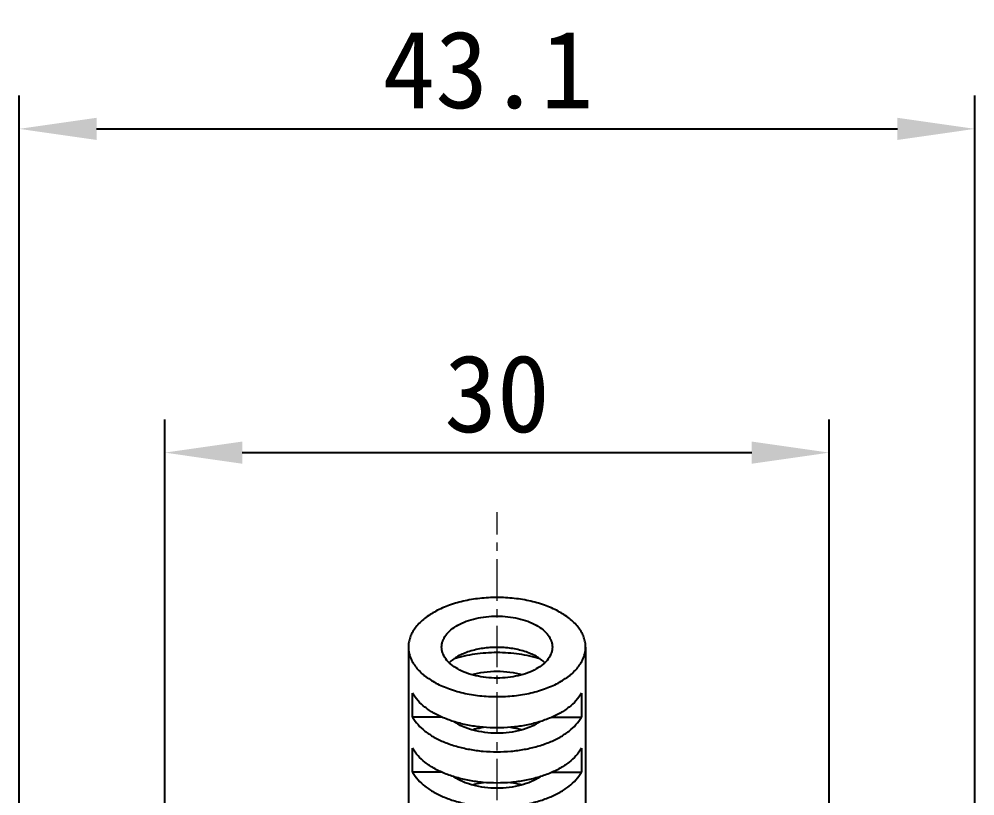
# Model space of a CAD drawing. Extents: x 5 to 415, y 5 to 292.
# Drawn here: x 107.33 to 150.48, y 116.12 to 151.17 of the extents above; entities that cross this region are included whole.
import ezdxf

# ---------------------------------------------------------------- set-up
doc = ezdxf.new("R2010")
doc.units = 0
doc.header["$PDMODE"] = 3
doc.header["$PDSIZE"] = 0.3125
doc.linetypes.add('CENTER', pattern=[0.6, 0.375, -0.075, 0.075, -0.075])
doc.layers.get('0').update_dxf_attribs({"linetype": 'CONTINUOUS'})
doc.layers.get('Defpoints').update_dxf_attribs({"linetype": 'CONTINUOUS'})
doc.layers.add('DRW0001_DXF_DIMENSION', color=7, linetype='CONTINUOUS')
doc.layers.add('M7K1_DXF_CONTINUOUS_LINE', color=7, linetype='CONTINUOUS')
doc.styles.get("Standard").update_dxf_attribs({"font": 'simfang.ttf'})
doc.dimstyles.new('DIMSTYLE_1', dxfattribs={"dimtxt": 3.5, "dimasz": 3.5, "dimexe": 1.5, "dimexo": 0, "dimgap": 0.875, "dimtad": 1, "dimdec": 1, "dimdsep": 46, "dimtxsty": 'Standard', "dimblk": '_ARROW_FILLED', "dimblk1": '_ARROW_FILLED', "dimblk2": '_ARROW_FILLED', "dimcen": 0.09, "dimadec": 0, "dimazin": 2, "dimtp": 0.01, "dimtm": 0.01, "dimtfac": 1, "dimtdec": 1, "dimtofl": 0, "dimtmove": 0, "dimatfit": 3, "dimldrblk": '_ARROW_FILLED', "dimfxl": 1, "dimtolj": 1, "dimarcsym": 0})
doc.dimstyles.new('DIMSTYLE_2', dxfattribs={"dimtxt": 3.5, "dimasz": 3.5, "dimexe": 1.5, "dimexo": 0, "dimgap": 0.875, "dimtad": 1, "dimdsep": 46, "dimtxsty": 'Standard', "dimblk": '_ARROW_FILLED', "dimblk1": '_ARROW_FILLED', "dimblk2": '_ARROW_FILLED', "dimcen": 0.09, "dimadec": 0, "dimazin": 2, "dimtp": 0.01, "dimtm": 0.01, "dimtfac": 1, "dimtofl": 0, "dimtmove": 0, "dimatfit": 3, "dimldrblk": '_ARROW_FILLED', "dimfxl": 1, "dimtolj": 1, "dimarcsym": 0})

# ---------------------------------------------------------------- blocks, each defined once
blk = doc.blocks.new('_ARROW_FILLED')
at = {"color": 0, "linetype": 'ByBlock'}
blk.add_solid([(0, 0), (-1, 0.143), (-1, -0.143)], dxfattribs=at)
blk = doc.blocks.new('*D5')
at = {"layer": 'Defpoints', "color": 0, "linetype": 'CENTER', "lineweight": 15, "ltscale": 5}
for p in [(143.909, 131.612), (113.909, 92.645), (143.909, 90.448)]:
    blk.add_point(p, dxfattribs=at)
at = {"layer": 'DRW0001_DXF_DIMENSION', "color": 0, "linetype": 'Continuous', "lineweight": -2}
for p, q in [((113.909, 92.645), (113.909, 133.112)), ((143.909, 90.448), (143.909, 133.112)), ((117.409, 131.612), (140.409, 131.612))]:
    blk.add_line(p, q, dxfattribs=at)
at = {"layer": 'DRW0001_DXF_DIMENSION', "color": 0, "linetype": 'CENTER', "lineweight": -2, "ltscale": 5, "xscale": 3.5, "yscale": 3.5, "zscale": 3.5, "rotation": 180}
blk.add_blockref('_ARROW_FILLED', (113.909, 131.612), dxfattribs=at)
at = {"layer": 'DRW0001_DXF_DIMENSION', "color": 0, "linetype": 'CENTER', "lineweight": -2, "ltscale": 5, "xscale": 3.5, "yscale": 3.5, "zscale": 3.5}
blk.add_blockref('_ARROW_FILLED', (143.909, 131.612), dxfattribs=at)
at = {"layer": 'DRW0001_DXF_DIMENSION', "color": 0, "linetype": 'CENTER', "ltscale": 5, "insert": (128.909, 134.257), "char_height": 3.5, "attachment_point": 5}
blk.add_mtext('\\A1;30', dxfattribs=at)
blk = doc.blocks.new('*D6')
at = {"layer": 'Defpoints', "color": 0, "linetype": 'CENTER', "lineweight": 15, "ltscale": 5}
for p in [(150.483, 146.22), (107.334, 98.664), (150.483, 98.664)]:
    blk.add_point(p, dxfattribs=at)
at = {"layer": 'DRW0001_DXF_DIMENSION', "color": 0, "linetype": 'Continuous', "lineweight": -2}
for p, q in [((107.334, 98.664), (107.334, 147.72)), ((150.483, 98.664), (150.483, 147.72)), ((110.834, 146.22), (146.983, 146.22))]:
    blk.add_line(p, q, dxfattribs=at)
at = {"layer": 'DRW0001_DXF_DIMENSION', "color": 0, "linetype": 'CENTER', "lineweight": -2, "ltscale": 5, "xscale": 3.5, "yscale": 3.5, "zscale": 3.5, "rotation": 180}
blk.add_blockref('_ARROW_FILLED', (107.334, 146.22), dxfattribs=at)
at = {"layer": 'DRW0001_DXF_DIMENSION', "color": 0, "linetype": 'CENTER', "lineweight": -2, "ltscale": 5, "xscale": 3.5, "yscale": 3.5, "zscale": 3.5}
blk.add_blockref('_ARROW_FILLED', (150.483, 146.22), dxfattribs=at)
at = {"layer": 'DRW0001_DXF_DIMENSION', "color": 0, "linetype": 'CENTER', "ltscale": 5, "insert": (128.504, 148.875), "char_height": 3.5, "attachment_point": 5}
blk.add_mtext('\\A1;43.1', dxfattribs=at)

msp = doc.modelspace()

# ---------------------------------------------------------------- linework, layer by layer
at = {"linetype": 'CENTER', "lineweight": 15, "ltscale": 5}
msp.add_line((128.909, 64.925), (128.909, 128.926), dxfattribs=at)
at = {"layer": 'M7K1_DXF_CONTINUOUS_LINE', "color": 7, "linetype": 'Continuous'}
for p, q in [((124.909, 122.838), (124.909, 109.242)), ((132.909, 122.838), (132.909, 109.242)), ((125.093, 119.68), (125.093, 120.758)), ((132.724, 120.758), (132.724, 119.68)), ((126.415, 119.68), (125.093, 119.68)), ((131.402, 119.68), (132.724, 119.68)), ((125.093, 117.193), (125.093, 118.27)), ((132.724, 118.27), (132.724, 117.193)), ((126.415, 117.193), (125.093, 117.193)), ((131.402, 117.193), (132.724, 117.193))]:
    msp.add_line(p, q, dxfattribs=at)
for points, knots in [([(132.909, 122.838), (132.909, 122.911), (132.895, 123.06), (132.837, 123.279), (132.74, 123.494), (132.556, 123.778), (132.229, 124.11), (131.726, 124.445), (131.119, 124.719), (130.43, 124.922), (129.684, 125.047), (128.909, 125.089), (128.133, 125.047), (127.387, 124.922), (126.698, 124.719), (126.091, 124.445), (125.588, 124.11), (125.261, 123.778), (125.078, 123.494), (124.981, 123.279), (124.922, 123.06), (124.909, 122.911), (124.909, 122.838)], [0, 0, 0, 0, 0.02204, 0.044548, 0.067918, 0.092494, 0.14608, 0.206376, 0.273181, 0.34548, 0.421717, 0.500002, 0.578286, 0.654522, 0.72682, 0.793624, 0.85392, 0.907505, 0.932081, 0.955451, 0.97796, 1, 1, 1, 1]), ([(126.409, 122.838), (126.409, 122.884), (126.417, 122.977), (126.467, 123.163), (126.595, 123.391), (126.833, 123.633), (127.147, 123.843), (127.527, 124.014), (127.958, 124.14), (128.424, 124.218), (128.909, 124.245), (129.393, 124.218), (129.859, 124.14), (130.29, 124.014), (130.67, 123.843), (130.984, 123.633), (131.222, 123.391), (131.35, 123.163), (131.4, 122.977), (131.409, 122.884), (131.409, 122.838)], [0, 0, 0, 0, 0.022042, 0.044559, 0.092387, 0.145986, 0.206297, 0.27312, 0.345438, 0.421695, 0.5, 0.578306, 0.654562, 0.726879, 0.793701, 0.854012, 0.907612, 0.95544, 0.977957, 1, 1, 1, 1]), ([(124.909, 122.838), (124.909, 122.765), (124.922, 122.616), (124.981, 122.397), (125.078, 122.182), (125.261, 121.897), (125.588, 121.565), (126.091, 121.23), (126.698, 120.957), (127.387, 120.754), (128.133, 120.629), (128.909, 120.587), (129.684, 120.629), (130.43, 120.754), (131.119, 120.957), (131.726, 121.23), (132.229, 121.565), (132.556, 121.897), (132.74, 122.182), (132.837, 122.397), (132.895, 122.616), (132.909, 122.765), (132.909, 122.838)], [0, 0, 0, 0, 0.02204, 0.044548, 0.067918, 0.092494, 0.14608, 0.206376, 0.273181, 0.34548, 0.421717, 0.500002, 0.578286, 0.654522, 0.72682, 0.793624, 0.85392, 0.907505, 0.932081, 0.955451, 0.97796, 1, 1, 1, 1]), ([(131.409, 122.838), (131.409, 122.792), (131.4, 122.699), (131.35, 122.513), (131.222, 122.284), (130.984, 122.043), (130.67, 121.833), (130.29, 121.662), (129.859, 121.535), (129.393, 121.457), (128.909, 121.431), (128.424, 121.457), (127.958, 121.535), (127.527, 121.662), (127.147, 121.833), (126.833, 122.043), (126.595, 122.284), (126.467, 122.513), (126.417, 122.699), (126.409, 122.792), (126.409, 122.838)], [0, 0, 0, 0, 0.022042, 0.044559, 0.092387, 0.145986, 0.206297, 0.27312, 0.345438, 0.421695, 0.5, 0.578306, 0.654562, 0.726879, 0.793701, 0.854012, 0.907612, 0.95544, 0.977957, 1, 1, 1, 1]), ([(131.067, 122.134), (130.949, 122.247), (130.737, 122.394), (130.421, 122.547), (130.052, 122.683), (129.545, 122.796), (128.909, 122.842), (128.272, 122.796), (127.766, 122.683), (127.396, 122.547), (127.08, 122.394), (126.868, 122.247), (126.75, 122.134)], [0, 0, 0, 0, 0.105974, 0.164936, 0.227405, 0.36052, 0.499996, 0.639472, 0.772588, 0.835059, 0.894023, 1, 1, 1, 1]), ([(130.858, 122.304), (130.551, 122.4), (129.904, 122.542), (128.908, 122.611), (127.912, 122.542), (127.266, 122.4), (126.959, 122.304)], [0, 0, 0, 0, 0.244434, 0.500008, 0.755577, 1, 1, 1, 1]), ([(127.769, 121.595), (127.95, 121.647), (128.328, 121.724), (128.909, 121.762), (129.489, 121.724), (129.867, 121.647), (130.048, 121.595)], [0, 0, 0, 0, 0.245186, 0.500001, 0.754815, 1, 1, 1, 1]), ([(132.724, 120.758), (132.586, 120.512), (132.268, 120.18), (131.747, 119.84), (131.267, 119.611), (130.73, 119.427), (130.148, 119.292), (129.536, 119.21), (128.909, 119.183), (128.281, 119.21), (127.669, 119.292), (127.087, 119.427), (126.55, 119.611), (126.07, 119.84), (125.549, 120.18), (125.231, 120.512), (125.093, 120.758)], [0, 0, 0, 0, 0.098649, 0.155708, 0.21772, 0.284112, 0.354021, 0.426382, 0.5, 0.573617, 0.645978, 0.715887, 0.782278, 0.84429, 0.90135, 1, 1, 1, 1]), ([(125.093, 119.68), (125.231, 119.434), (125.549, 119.102), (126.07, 118.762), (126.55, 118.533), (127.087, 118.349), (127.669, 118.215), (128.281, 118.132), (128.909, 118.105), (129.536, 118.132), (130.148, 118.215), (130.73, 118.349), (131.267, 118.533), (131.747, 118.762), (132.268, 119.102), (132.586, 119.434), (132.724, 119.68)], [0, 0, 0, 0, 0.098649, 0.155708, 0.21772, 0.284112, 0.354021, 0.426382, 0.5, 0.573617, 0.645978, 0.715887, 0.782278, 0.84429, 0.90135, 1, 1, 1, 1]), ([(130.858, 119.476), (130.734, 119.389), (130.453, 119.237), (129.981, 119.075), (129.458, 118.975), (128.908, 118.941), (128.359, 118.975), (127.836, 119.076), (127.364, 119.237), (127.083, 119.39), (126.959, 119.476)], [0, 0, 0, 0, 0.110628, 0.233092, 0.364262, 0.500019, 0.635774, 0.766936, 0.889387, 1, 1, 1, 1]), ([(127.77, 119.108), (127.813, 119.121), (127.988, 119.167), (128.166, 119.201), (128.302, 119.22)], [0, 0, 0, 0, 0.244554, 1, 1, 1, 1]), ([(129.515, 119.22), (129.561, 119.214), (129.74, 119.186), (129.917, 119.146), (130.047, 119.108)], [0, 0, 0, 0, 0.255094, 1, 1, 1, 1]), ([(132.724, 118.27), (132.586, 118.025), (132.268, 117.693), (131.747, 117.353), (131.267, 117.123), (130.73, 116.94), (130.148, 116.805), (129.536, 116.723), (128.909, 116.695), (128.281, 116.723), (127.669, 116.805), (127.087, 116.94), (126.55, 117.123), (126.07, 117.353), (125.549, 117.693), (125.231, 118.025), (125.093, 118.27)], [0, 0, 0, 0, 0.098649, 0.155708, 0.21772, 0.284112, 0.354021, 0.426382, 0.5, 0.573617, 0.645978, 0.715887, 0.782278, 0.84429, 0.90135, 1, 1, 1, 1]), ([(125.093, 117.193), (125.231, 116.947), (125.549, 116.615), (126.07, 116.275), (126.55, 116.046), (127.087, 115.862), (127.669, 115.727), (128.281, 115.645), (128.909, 115.618), (129.536, 115.645), (130.148, 115.727), (130.73, 115.862), (131.267, 116.046), (131.747, 116.275), (132.268, 116.615), (132.586, 116.947), (132.724, 117.193)], [0, 0, 0, 0, 0.098649, 0.155708, 0.21772, 0.284112, 0.354021, 0.426382, 0.5, 0.573617, 0.645978, 0.715887, 0.782278, 0.84429, 0.90135, 1, 1, 1, 1]), ([(130.858, 116.988), (130.734, 116.902), (130.453, 116.75), (129.981, 116.588), (129.458, 116.488), (128.908, 116.454), (128.359, 116.488), (127.836, 116.588), (127.364, 116.75), (127.083, 116.902), (126.959, 116.989)], [0, 0, 0, 0, 0.110628, 0.233092, 0.364262, 0.500019, 0.635774, 0.766936, 0.889387, 1, 1, 1, 1]), ([(127.77, 116.621), (127.813, 116.633), (127.988, 116.68), (128.166, 116.714), (128.302, 116.733)], [0, 0, 0, 0, 0.244554, 1, 1, 1, 1]), ([(129.515, 116.733), (129.561, 116.726), (129.74, 116.698), (129.917, 116.658), (130.047, 116.621)], [0, 0, 0, 0, 0.255094, 1, 1, 1, 1])]:
    msp.add_open_spline(points, degree=3, knots=knots, dxfattribs=at)

# ---------------------------------------------------------------- dimensions: what is measured, and where the dimension line sits
at = {"layer": 'DRW0001_DXF_DIMENSION', "color": 2, "linetype": 'Continuous'}
for base, p1, p2, dimstyle, picture, middle in [((150.483, 146.22), (107.334, 98.664), (150.483, 98.664), 'DIMSTYLE_1', '*D6', (128.504, 146.22)), ((143.909, 131.612), (113.909, 92.645), (143.909, 90.448), 'DIMSTYLE_2', '*D5', (128.909, 131.612))]:
    dim = msp.add_linear_dim(base=base, p1=p1, p2=p2, dimstyle=dimstyle, dxfattribs=at)
    dim.commit()
    dim.dimension.update_dxf_attribs({"geometry": picture, "text_midpoint": middle, "dimtype": 160})

doc.saveas('drawing.dxf')
